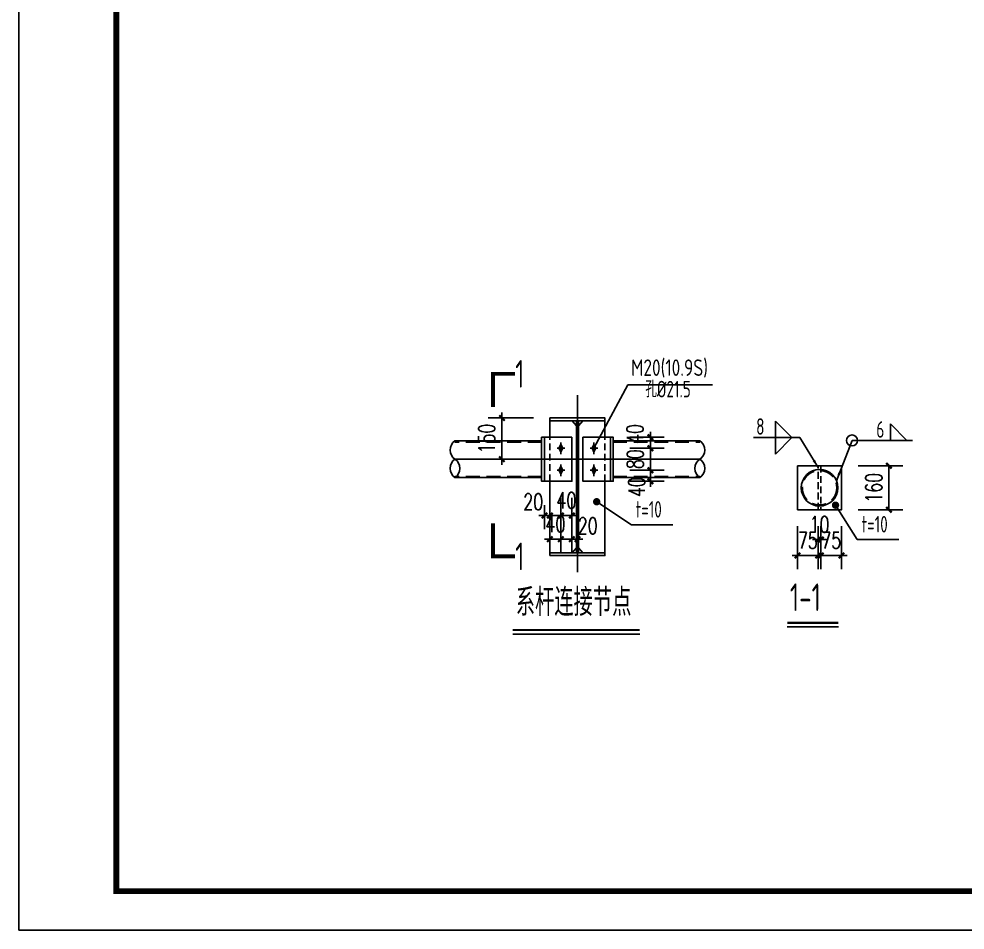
# Model space of a CAD drawing. Extents: x 180850 to 1400258, y 48356 to 327067.
# Drawn here: x 674842 to 709208, y 136382 to 169476 of the extents above; entities that cross this region are included whole.
import ezdxf
from ezdxf.enums import TextEntityAlignment as Align

# ---------------------------------------------------------------- set-up
doc = ezdxf.new("R2010")
doc.units = 0
doc.header["$LTSCALE"] = 1000
doc.linetypes.add('DASHED', pattern=[0.75, 0.5, -0.25])
for name, color, linetype in [('AXIS', 3, 'Continuous'), ('BOLT', 251, 'Continuous'), ('DOTE', 1, 'Continuous'), ('GL', 150, 'Continuous'), ('NUM', 7, 'Continuous'), ('PUB_DIM', 3, 'Continuous'), ('PUB_TITLE', 4, 'Continuous'), ('PZ', 202, 'Continuous'), ('TEXT', 7, 'Continuous'), ('THIN', 7, 'Continuous'), ('WELD', 7, 'Continuous'), ('XG', 6, 'Continuous')]:
    doc.layers.add(name, color=color, linetype=linetype)
doc.styles.add('_TCH_DIM_T3', font='SIMPLEX', dxfattribs={"width": 0.705882, "bigfont": 'GBCBIG'})
doc.styles.get("Standard").update_dxf_attribs({"font": 'gbenor.shx', "bigfont": 'gbcbig.shx'})
doc.styles.add('TSSD_Label', font='tssdeng.shx', dxfattribs={"width": 0.7, "bigfont": 'hztxt.shx'})
doc.styles.add('TSSD_Norm', font='tssdeng.shx', dxfattribs={"bigfont": 'hztxt.shx'})
doc.dimstyles.new('TCH-200-1', dxfattribs={"dimtxt": 595, "dimasz": 200, "dimexe": 500, "dimexo": 600, "dimgap": 252.5, "dimtad": 1, "dimdec": 0, "dimzin": 0, "dimdsep": 46, "dimtxsty": '_TCH_DIM_T3', "dimblk": 'ARCHTICK', "dimcen": 0.09, "dimclrd": 3, "dimclre": 3, "dimclrt": 7, "dimazin": 2, "dimtfac": 1, "dimtdec": 0, "dimtix": 1, "dimtmove": 2, "dimatfit": 3, "dimfxl": 1, "dimtolj": 1, "dimtzin": 0, "dimarcsym": 0})
doc.dimstyles.new('TSSD_LEADER_STYLE_300.0', dxfattribs={"dimtxt": 0.18, "dimasz": 300, "dimexe": 0.18, "dimexo": 0.0625, "dimgap": 0.09, "dimtad": 0, "dimtih": 1, "dimtoh": 1, "dimdec": 4, "dimzin": 0, "dimdsep": 46, "dimtxsty": 'Standard', "dimcen": 0.09, "dimadec": 0, "dimazin": 0, "dimtfac": 1, "dimtdec": 4, "dimtofl": 0, "dimtmove": 0, "dimatfit": 3, "dimfxl": 1, "dimtolj": 1, "dimtzin": 0, "dimarcsym": 0})

# ---------------------------------------------------------------- blocks, each defined once
blk = doc.blocks.new('_WELD004')
at = {"color": 0, "linetype": 'ByBlock'}
for p, q in [((0, 1), (1, 0)), ((0, 0), (0, 1))]:
    blk.add_line(p, q, dxfattribs=at)
blk = doc.blocks.new('_WELD003')
at = {"color": 0, "linetype": 'ByBlock'}
blk.add_circle((0, 0), 0.5, dxfattribs=at)
blk = doc.blocks.new('_ArchTick')
at = {"color": 0, "linetype": 'ByBlock', "const_width": 0.4}
blk.add_lwpolyline([(-0.5, -0.5), (0.5, 0.5)], dxfattribs=at)
blk = doc.blocks.new('*D72')
at = {"layer": 'AXIS', "color": 3, "lineweight": -2, "transparency": 16777216}
for p, q in [((703972, 151047), (703972, 149489)), ((704722, 151047), (704722, 149489)), ((703972, 149989), (703772, 149989)), ((703972, 149989), (704722, 149989)), ((704722, 149989), (704922, 149989))]:
    blk.add_line(p, q, dxfattribs=at)
at = {"layer": 'Defpoints', "color": 0, "transparency": 16777216}
for p in [(703972, 151647), (704722, 151647), (704722, 149989)]:
    blk.add_point(p, dxfattribs=at)
at = {"layer": 'AXIS', "color": 3, "lineweight": -2, "transparency": 16777216, "xscale": 200, "yscale": 200, "zscale": 200}
blk.add_blockref('_ArchTick', (703972, 149989), dxfattribs=at)
at = {"layer": 'AXIS', "color": 3, "lineweight": -2, "transparency": 16777216, "xscale": 200, "yscale": 200, "zscale": 200, "rotation": 180}
blk.add_blockref('_ArchTick', (704722, 149989), dxfattribs=at)
at = {"layer": 'AXIS', "color": 7, "transparency": 16777216, "insert": (704347, 150539), "char_height": 595, "attachment_point": 5, "style": '_TCH_DIM_T3'}
blk.add_mtext('\\A1;75', dxfattribs=at)
blk = doc.blocks.new('*D73')
at = {"layer": 'AXIS', "color": 3, "lineweight": -2, "transparency": 16777216}
for p, q in [((703872, 151047), (703872, 150066)), ((703972, 151047), (703972, 150066)), ((703872, 150566), (703672, 150566)), ((703872, 150566), (703972, 150566)), ((703972, 150566), (704172, 150566))]:
    blk.add_line(p, q, dxfattribs=at)
at = {"layer": 'Defpoints', "color": 0, "transparency": 16777216}
for p in [(703872, 151647), (703972, 151647), (703972, 150566)]:
    blk.add_point(p, dxfattribs=at)
at = {"layer": 'AXIS', "color": 3, "lineweight": -2, "transparency": 16777216, "xscale": 200, "yscale": 200, "zscale": 200}
blk.add_blockref('_ArchTick', (703872, 150566), dxfattribs=at)
at = {"layer": 'AXIS', "color": 3, "lineweight": -2, "transparency": 16777216, "xscale": 200, "yscale": 200, "zscale": 200, "rotation": 180}
blk.add_blockref('_ArchTick', (703972, 150566), dxfattribs=at)
at = {"layer": 'AXIS', "color": 7, "transparency": 16777216, "insert": (703922, 151116), "char_height": 595, "attachment_point": 5, "style": '_TCH_DIM_T3'}
blk.add_mtext('\\A1;10', dxfattribs=at)
blk = doc.blocks.new('*D74')
at = {"layer": 'AXIS', "color": 3, "lineweight": -2, "transparency": 16777216}
for p, q in [((705322, 153247), (706943, 153247)), ((706443, 151647), (706443, 153247)), ((705325, 151647), (706943, 151647))]:
    blk.add_line(p, q, dxfattribs=at)
at = {"layer": 'Defpoints', "color": 0, "transparency": 16777216}
for p in [(704722, 153247), (706443, 153247), (704725, 151647)]:
    blk.add_point(p, dxfattribs=at)
at = {"layer": 'AXIS', "color": 3, "lineweight": -2, "transparency": 16777216, "xscale": 200, "yscale": 200, "zscale": 200}
for p, rotation in [((706443, 153247), 90), ((706443, 151647), 270)]:
    blk.add_blockref('_ArchTick', p, dxfattribs=dict(at, rotation=rotation))
at = {"layer": 'AXIS', "color": 7, "transparency": 16777216, "insert": (705893, 152447), "char_height": 595, "attachment_point": 5, "rotation": 90, "style": '_TCH_DIM_T3'}
blk.add_mtext('\\A1;160', dxfattribs=at)
blk = doc.blocks.new('*D75')
at = {"layer": 'AXIS', "color": 3, "lineweight": -2, "transparency": 16777216}
for p, q in [((703122, 151047), (703122, 149489)), ((703872, 151047), (703872, 149489)), ((703122, 149989), (702922, 149989)), ((703122, 149989), (703872, 149989)), ((703872, 149989), (704072, 149989))]:
    blk.add_line(p, q, dxfattribs=at)
at = {"layer": 'Defpoints', "color": 0, "transparency": 16777216}
for p in [(703122, 151647), (703872, 151647), (703872, 149989)]:
    blk.add_point(p, dxfattribs=at)
at = {"layer": 'AXIS', "color": 3, "lineweight": -2, "transparency": 16777216, "xscale": 200, "yscale": 200, "zscale": 200}
blk.add_blockref('_ArchTick', (703122, 149989), dxfattribs=at)
at = {"layer": 'AXIS', "color": 3, "lineweight": -2, "transparency": 16777216, "xscale": 200, "yscale": 200, "zscale": 200, "rotation": 180}
blk.add_blockref('_ArchTick', (703872, 149989), dxfattribs=at)
at = {"layer": 'AXIS', "color": 7, "transparency": 16777216, "insert": (703497, 150539), "char_height": 595, "attachment_point": 5, "style": '_TCH_DIM_T3'}
blk.add_mtext('\\A1;75', dxfattribs=at)
blk = doc.blocks.new('*D83')
at = {"layer": 'AXIS', "color": 3, "lineweight": -2, "transparency": 16777216}
for p, q in [((694128, 152084), (694128, 150938)), ((693928, 151820), (693928, 150938)), ((693928, 151438), (693728, 151438)), ((694128, 151438), (693928, 151438)), ((694128, 151438), (694328, 151438))]:
    blk.add_line(p, q, dxfattribs=at)
at = {"layer": 'Defpoints', "color": 0, "transparency": 16777216}
for p in [(694128, 152684), (693928, 152420), (693928, 151438)]:
    blk.add_point(p, dxfattribs=at)
at = {"layer": 'AXIS', "color": 3, "lineweight": -2, "transparency": 16777216, "xscale": 200, "yscale": 200, "zscale": 200}
blk.add_blockref('_ArchTick', (693928, 151438), dxfattribs=at)
at = {"layer": 'AXIS', "color": 3, "lineweight": -2, "transparency": 16777216, "xscale": 200, "yscale": 200, "zscale": 200, "rotation": 180}
blk.add_blockref('_ArchTick', (694128, 151438), dxfattribs=at)
at = {"layer": 'AXIS', "color": 7, "transparency": 16777216, "insert": (693523, 151938), "char_height": 595, "attachment_point": 5, "style": '_TCH_DIM_T3'}
blk.add_mtext('\\A1;20', dxfattribs=at)
blk = doc.blocks.new('*D84')
at = {"layer": 'AXIS', "color": 3, "lineweight": -2, "transparency": 16777216}
for p, q in [((692385, 154984), (692385, 155184)), ((693528, 154984), (691885, 154984)), ((692385, 153484), (692385, 154984)), ((693228, 153484), (691885, 153484)), ((692385, 153484), (692385, 153284))]:
    blk.add_line(p, q, dxfattribs=at)
at = {"layer": 'Defpoints', "color": 0, "transparency": 16777216}
for p in [(692385, 154984), (694128, 154984), (693828, 153484)]:
    blk.add_point(p, dxfattribs=at)
at = {"layer": 'AXIS', "color": 3, "lineweight": -2, "transparency": 16777216, "xscale": 200, "yscale": 200, "zscale": 200}
for p, rotation in [((692385, 154984), 270), ((692385, 153484), 90)]:
    blk.add_blockref('_ArchTick', p, dxfattribs=dict(at, rotation=rotation))
at = {"layer": 'AXIS', "color": 7, "transparency": 16777216, "insert": (691835, 154234), "char_height": 595, "attachment_point": 5, "rotation": 90, "style": '_TCH_DIM_T3'}
blk.add_mtext('\\A1;150', dxfattribs=at)
blk = doc.blocks.new('*D85')
at = {"layer": 'AXIS', "color": 3, "lineweight": -2, "transparency": 16777216}
for p, q in [((697778, 153884), (697778, 154084)), ((697028, 153884), (698278, 153884)), ((697778, 153084), (697778, 153884)), ((697028, 153084), (698278, 153084)), ((697778, 153084), (697778, 152884))]:
    blk.add_line(p, q, dxfattribs=at)
at = {"layer": 'Defpoints', "color": 0, "transparency": 16777216}
for p in [(696428, 153884), (697778, 153884), (696428, 153084)]:
    blk.add_point(p, dxfattribs=at)
at = {"layer": 'AXIS', "color": 3, "lineweight": -2, "transparency": 16777216, "xscale": 200, "yscale": 200, "zscale": 200}
for p, rotation in [((697778, 153884), 270), ((697778, 153084), 90)]:
    blk.add_blockref('_ArchTick', p, dxfattribs=dict(at, rotation=rotation))
at = {"layer": 'AXIS', "color": 7, "transparency": 16777216, "insert": (697228, 153484), "char_height": 595, "attachment_point": 5, "rotation": 90, "style": '_TCH_DIM_T3'}
blk.add_mtext('\\A1;80', dxfattribs=at)
blk = doc.blocks.new('*D86')
at = {"layer": 'AXIS', "color": 3, "lineweight": -2, "transparency": 16777216}
for p, q in [((697778, 154284), (697778, 154484)), ((697028, 154284), (698278, 154284)), ((697778, 153884), (697778, 154284)), ((697028, 153884), (698278, 153884)), ((697778, 153884), (697778, 153684))]:
    blk.add_line(p, q, dxfattribs=at)
at = {"layer": 'Defpoints', "color": 0, "transparency": 16777216}
for p in [(696428, 154284), (697778, 154284), (696428, 153884)]:
    blk.add_point(p, dxfattribs=at)
at = {"layer": 'AXIS', "color": 3, "lineweight": -2, "transparency": 16777216, "xscale": 200, "yscale": 200, "zscale": 200}
for p, rotation in [((697778, 154284), 270), ((697778, 153884), 90)]:
    blk.add_blockref('_ArchTick', p, dxfattribs=dict(at, rotation=rotation))
at = {"layer": 'AXIS', "color": 7, "transparency": 16777216, "insert": (697220, 154401), "char_height": 595, "attachment_point": 5, "rotation": 90, "style": '_TCH_DIM_T3'}
blk.add_mtext('\\A1;40', dxfattribs=at)
blk = doc.blocks.new('*D87')
at = {"layer": 'AXIS', "color": 3, "lineweight": -2, "transparency": 16777216}
for p, q in [((697778, 153084), (697778, 153284)), ((697028, 153084), (698278, 153084)), ((697778, 152684), (697778, 153084)), ((697028, 152684), (698278, 152684)), ((697778, 152684), (697778, 152484))]:
    blk.add_line(p, q, dxfattribs=at)
at = {"layer": 'Defpoints', "color": 0, "transparency": 16777216}
for p in [(696428, 153084), (697778, 153084), (696428, 152684)]:
    blk.add_point(p, dxfattribs=at)
at = {"layer": 'AXIS', "color": 3, "lineweight": -2, "transparency": 16777216, "xscale": 200, "yscale": 200, "zscale": 200}
for p, rotation in [((697778, 153084), 270), ((697778, 152684), 90)]:
    blk.add_blockref('_ArchTick', p, dxfattribs=dict(at, rotation=rotation))
at = {"layer": 'AXIS', "color": 7, "transparency": 16777216, "insert": (697281, 152469), "char_height": 595, "attachment_point": 5, "rotation": 90, "style": '_TCH_DIM_T3'}
blk.add_mtext('\\A1;40', dxfattribs=at)
blk = doc.blocks.new('*D88')
at = {"layer": 'AXIS', "color": 3, "lineweight": -2, "transparency": 16777216}
for p, q in [((694928, 152084), (694928, 150080)), ((695128, 152084), (695128, 150080)), ((694928, 150580), (694728, 150580)), ((694928, 150580), (695128, 150580)), ((695128, 150580), (695328, 150580))]:
    blk.add_line(p, q, dxfattribs=at)
at = {"layer": 'Defpoints', "color": 0, "transparency": 16777216}
for p in [(694928, 152684), (695128, 152684), (695128, 150580)]:
    blk.add_point(p, dxfattribs=at)
at = {"layer": 'AXIS', "color": 3, "lineweight": -2, "transparency": 16777216, "xscale": 200, "yscale": 200, "zscale": 200}
blk.add_blockref('_ArchTick', (694928, 150580), dxfattribs=at)
at = {"layer": 'AXIS', "color": 3, "lineweight": -2, "transparency": 16777216, "xscale": 200, "yscale": 200, "zscale": 200, "rotation": 180}
blk.add_blockref('_ArchTick', (695128, 150580), dxfattribs=at)
at = {"layer": 'AXIS', "color": 7, "transparency": 16777216, "insert": (695502, 151065), "char_height": 595, "attachment_point": 5, "style": '_TCH_DIM_T3'}
blk.add_mtext('\\A1;20', dxfattribs=at)
blk = doc.blocks.new('*D89')
at = {"layer": 'AXIS', "color": 3, "lineweight": -2, "transparency": 16777216}
for p, q in [((694528, 152084), (694528, 150938)), ((694928, 152084), (694928, 150938)), ((694528, 151438), (694328, 151438)), ((694528, 151438), (694928, 151438)), ((694928, 151438), (695128, 151438))]:
    blk.add_line(p, q, dxfattribs=at)
at = {"layer": 'Defpoints', "color": 0, "transparency": 16777216}
for p in [(694528, 152684), (694928, 152684), (694928, 151438)]:
    blk.add_point(p, dxfattribs=at)
at = {"layer": 'AXIS', "color": 3, "lineweight": -2, "transparency": 16777216, "xscale": 200, "yscale": 200, "zscale": 200}
blk.add_blockref('_ArchTick', (694528, 151438), dxfattribs=at)
at = {"layer": 'AXIS', "color": 3, "lineweight": -2, "transparency": 16777216, "xscale": 200, "yscale": 200, "zscale": 200, "rotation": 180}
blk.add_blockref('_ArchTick', (694928, 151438), dxfattribs=at)
at = {"layer": 'AXIS', "color": 7, "transparency": 16777216, "insert": (694728, 151988), "char_height": 595, "attachment_point": 5, "style": '_TCH_DIM_T3'}
blk.add_mtext('\\A1;40', dxfattribs=at)
blk = doc.blocks.new('*D90')
at = {"layer": 'AXIS', "color": 3, "lineweight": -2, "transparency": 16777216}
for p, q in [((694128, 152084), (694128, 150080)), ((694528, 152084), (694528, 150080)), ((694128, 150580), (693928, 150580)), ((694128, 150580), (694528, 150580)), ((694528, 150580), (694728, 150580))]:
    blk.add_line(p, q, dxfattribs=at)
at = {"layer": 'Defpoints', "color": 0, "transparency": 16777216}
for p in [(694128, 152684), (694528, 152684), (694528, 150580)]:
    blk.add_point(p, dxfattribs=at)
at = {"layer": 'AXIS', "color": 3, "lineweight": -2, "transparency": 16777216, "xscale": 200, "yscale": 200, "zscale": 200}
blk.add_blockref('_ArchTick', (694128, 150580), dxfattribs=at)
at = {"layer": 'AXIS', "color": 3, "lineweight": -2, "transparency": 16777216, "xscale": 200, "yscale": 200, "zscale": 200, "rotation": 180}
blk.add_blockref('_ArchTick', (694528, 150580), dxfattribs=at)
at = {"layer": 'AXIS', "color": 7, "transparency": 16777216, "insert": (694328, 151130), "char_height": 595, "attachment_point": 5, "style": '_TCH_DIM_T3'}
blk.add_mtext('\\A1;40', dxfattribs=at)

msp = doc.modelspace()

# ---------------------------------------------------------------- hatches: boundary and pattern name
at = {"layer": 'BOLT'}
for points in [[(694528.25, 154024.69), (694458.05, 153884.29), (694528.25, 153743.89), (694598.45, 153884.29)], [(695728.25, 154024.69), (695798.45, 153884.29), (695728.25, 153743.89), (695658.05, 153884.29)], [(694528.25, 153224.69), (694458.05, 153084.29), (694528.25, 152943.89), (694598.45, 153084.29)], [(695728.25, 153224.69), (695798.45, 153084.29), (695728.25, 152943.89), (695658.05, 153084.29)]]:
    msp.add_hatch(color=256, dxfattribs=at).paths.add_polyline_path(points)

# ---------------------------------------------------------------- linework, layer by layer
at = {"layer": 'AXIS'}
for p, q in [((695728.25, 153884.29), (696954.85, 156185.85)), ((696954.85, 156185.85), (700032.76, 156185.85)), ((697086.05, 151103.21), (695826.97, 151940.7)), ((705291.63, 150562.93), (704503.03, 151814.78)), ((697086.05, 151103.21), (698598.11, 151103.21)), ((705291.63, 150562.93), (706803.69, 150562.93))]:
    msp.add_line(p, q, dxfattribs=at)
at = {"layer": 'AXIS', "const_width": 133.33}
for points in [[(695760.31, 151940.7, 1), (695893.64, 151940.7, 1)], [(704436.36, 151814.78, 1), (704569.7, 151814.78, 1)]]:
    msp.add_lwpolyline(points, format="xyb", close=True, dxfattribs=at)
at = {"layer": 'BOLT'}
for p, q in [((694528.25, 154024.69), (694458.05, 153884.29)), ((694528.25, 154094.89), (694528.25, 153673.69)), ((694528.25, 154024.69), (694598.45, 153884.29)), ((695728.25, 154024.69), (695658.05, 153884.29)), ((695728.25, 154094.89), (695728.25, 153673.69)), ((695728.25, 154024.69), (695798.45, 153884.29)), ((694387.85, 153884.29), (694668.65, 153884.29)), ((694528.25, 153743.89), (694458.05, 153884.29)), ((694528.25, 153743.89), (694598.45, 153884.29)), ((695868.65, 153884.29), (695587.85, 153884.29)), ((695728.25, 153743.89), (695658.05, 153884.29)), ((695728.25, 153743.89), (695798.45, 153884.29)), ((694528.25, 153294.89), (694528.25, 152873.69)), ((695728.25, 153294.89), (695728.25, 152873.69)), ((694387.85, 153084.29), (694668.65, 153084.29)), ((694528.25, 153224.69), (694458.05, 153084.29)), ((694528.25, 152943.89), (694458.05, 153084.29)), ((694528.25, 153224.69), (694598.45, 153084.29)), ((694528.25, 152943.89), (694598.45, 153084.29)), ((695868.65, 153084.29), (695587.85, 153084.29)), ((695728.25, 153224.69), (695658.05, 153084.29)), ((695728.25, 152943.89), (695658.05, 153084.29)), ((695728.25, 153224.69), (695798.45, 153084.29)), ((695728.25, 152943.89), (695798.45, 153084.29))]:
    msp.add_line(p, q, dxfattribs=at)
at = {"layer": 'DOTE'}
for p, q in [((695128.25, 149387.79), (695128.25, 155815.32)), ((690680.84, 153484.29), (699575.66, 153484.29))]:
    msp.add_line(p, q, dxfattribs=at)
at = {"layer": 'GL'}
for points in [[(694128.25, 154984.29), (696128.25, 154984.29), (696128.25, 154884.29), (694128.25, 154884.29)], [(695088.25, 154884.29), (695168.25, 154884.29), (695168.25, 150084.29), (695088.25, 150084.29)], [(694128.25, 149984.29), (696128.25, 149984.29), (696128.25, 150084.29), (694128.25, 150084.29)]]:
    msp.add_lwpolyline(points, close=True, dxfattribs=at)
at = {"layer": 'NUM', "const_width": 75}
for points in [[(702748.09, 147541.75), (704609.82, 147541.75)], [(692776.94, 147280.77), (697392.8, 147280.77)]]:
    msp.add_lwpolyline(points, dxfattribs=at)
at = {"layer": 'NUM'}
for points in [[(692776.94, 147130.77), (697392.8, 147130.77)], [(702748.09, 147391.75), (704609.82, 147391.75)]]:
    msp.add_lwpolyline(points, dxfattribs=at)
at = {"layer": 'PUB_DIM', "const_width": 140}
for points in [[(692062.09, 155384.41), (692062.09, 156584.41), (692862.09, 156584.41)], [(692062.09, 151154.56), (692062.09, 149954.56), (692862.09, 149954.56)]]:
    msp.add_lwpolyline(points, dxfattribs=at)
at = {"layer": 'PUB_TITLE'}
msp.add_lwpolyline([(674841.6, 220381.89), (793770.78, 220381.89), (793770.78, 136381.97), (674841.6, 136381.97)], close=True, dxfattribs=at)
at = {"layer": 'PUB_TITLE', "const_width": 212.12}
msp.add_lwpolyline([(678376.95, 137796.11), (678376.95, 218967.75), (792356.64, 218967.75), (792356.64, 137796.11)], close=True, dxfattribs=at)
at = {"layer": 'PZ'}
for p, q in [((694128.25, 154284.29), (694128.25, 154884.29)), ((694933.6, 154884.29), (695088.25, 154701.32)), ((695322.9, 154884.29), (695168.25, 154701.32)), ((696128.25, 154284.29), (696128.25, 154884.29)), ((694128.25, 150084.29), (694128.25, 152684.29)), ((696128.25, 150084.29), (696128.25, 152684.29)), ((694933.6, 150084.29), (695088.25, 150267.25)), ((695322.9, 150084.29), (695168.25, 150267.25))]:
    msp.add_line(p, q, dxfattribs=at)
at = {"layer": 'PZ', "linetype": 'DASHED', "ltscale": 0.5}
for p, q in [((694128.25, 152684.29), (694128.25, 154284.29)), ((696128.25, 152684.29), (696128.25, 154284.29))]:
    msp.add_line(p, q, dxfattribs=at)
at = {"layer": 'PZ'}
for points in [[(693928.25, 154284.29), (693828.25, 154284.29), (693828.25, 152684.29), (693928.25, 152684.29)], [(694928.25, 154284.29), (693928.25, 154284.29), (693928.25, 152684.29), (694928.25, 152684.29)], [(695328.25, 154284.29), (696328.25, 154284.29), (696328.25, 152684.29), (695328.25, 152684.29)], [(696328.25, 154284.29), (696428.25, 154284.29), (696428.25, 152684.29), (696328.25, 152684.29)], [(703121.7, 153247.21), (704721.7, 153247.21), (704721.7, 151647.21), (703121.7, 151647.21)]]:
    msp.add_lwpolyline(points, close=True, dxfattribs=at)
at = {"layer": 'PZ', "linetype": 'DASHED', "ltscale": 0.5}
msp.add_lwpolyline([(703871.7, 153247.21), (703971.7, 153247.21), (703971.7, 151647.21), (703871.7, 151647.21)], close=True, dxfattribs=at)
at = {"layer": 'WELD'}
for p, q in [((703210.76, 154272.18), (701519.5, 154272.18)), ((705100.81, 154164.91), (707295.1, 154164.91))]:
    msp.add_line(p, q, dxfattribs=at)
at = {"layer": 'XG'}
for p, q in [((693828.25, 154149.29), (690680.84, 154149.29)), ((696428.25, 154149.29), (699575.66, 154149.29)), ((693828.25, 152819.29), (690680.84, 152819.29)), ((696428.25, 152819.29), (699575.66, 152819.29))]:
    msp.add_line(p, q, dxfattribs=at)
at = {"layer": 'XG', "linetype": 'DASHED'}
for p, q in [((693828.25, 154109.29), (690680.84, 154109.29)), ((696428.25, 154109.29), (699575.66, 154109.29)), ((693828.25, 152859.29), (690680.84, 152859.29)), ((696428.25, 152859.29), (699575.66, 152859.29))]:
    msp.add_line(p, q, dxfattribs=at)
at = {"layer": 'XG'}
msp.add_circle((703921.7, 152447.21), 665, dxfattribs=at)
at = {"layer": 'XG', "linetype": 'DASHED'}
msp.add_circle((703921.7, 152447.21), 625, dxfattribs=at)
at = {"layer": 'XG'}
for centre, start, end in [((690895.87, 153816.79), 122.890409, 237.109591), ((699360.63, 153816.79), 302.890409, 57.109591), ((690895.87, 153151.79), 122.890409, 237.109591), ((690465.82, 153151.79), 302.890409, 57.109591), ((699790.68, 153151.79), 122.890409, 237.109591), ((699360.63, 153151.79), 302.890409, 57.109591)]:
    msp.add_arc(centre, 395.97, start, end, dxfattribs=at)

# ---------------------------------------------------------------- block references
at = {"layer": 'WELD'}
for name, p, xscale, yscale, zscale in [('_WELD004', (702319.5, 154272.18), 599.99985, 599.99985, 599.99985), ('_WELD004', (706495.1, 154164.91), 599.99985, 599.99985, 599.99985), ('_WELD003', (705100.81, 154164.91), 399.9999, 399.9999, 399.9999)]:
    msp.add_blockref(name, p, dxfattribs=dict(at, xscale=xscale, yscale=yscale, zscale=zscale))
at = {"layer": 'WELD', "xscale": -599.99985, "yscale": 599.99985, "zscale": 599.9998499999996, "rotation": 180}
msp.add_blockref('_WELD004', (702319.5, 154272.18), dxfattribs=at)

# ---------------------------------------------------------------- texts
at = {"layer": 'TEXT', "style": 'TSSD_Label', "width": 0.7}
for p in [(693034.2, 156584.41), (693034.2, 149954.56)]:
    msp.add_text('1', height=1000, dxfattribs=at).set_placement(p, align=Align.MIDDLE_CENTER)
msp.add_text('孔%%c21.5', height=600, dxfattribs=at).set_placement((699244.78, 155550.91), align=Align.BOTTOM_RIGHT)
for s, p in [('8', (701619.5, 154372.18)), ('6', (705985.1, 154264.91))]:
    msp.add_text(s, height=600, dxfattribs=at).set_placement(p)
for s, height, p in [('t=10', 600, (697242.36, 151183.22)), ('t=10', 600, (705447.95, 150642.94)), ('系杆连接节点', 1000, (692888.55, 147490.77)), ('1-1', 1000, (702845.02, 147670.98))]:
    msp.add_text(s, height=height, dxfattribs=at).set_placement(p, align=Align.BOTTOM_LEFT)
at = {"layer": 'THIN', "style": 'TSSD_Norm', "width": 0.8}
msp.add_text('M20(10.9S)', height=600, dxfattribs=at).set_placement((699868.39, 156329.61), align=Align.BOTTOM_RIGHT)

# ---------------------------------------------------------------- dimensions: what is measured, and where the dimension line sits
at = {"layer": 'AXIS'}
for base, p1, p2, text, picture, middle in [((692384.74, 154984.29), (693828.25, 153484.29), (694128.25, 154984.29), '150', '*D84', (691834.74, 154234.29)), ((697778.09, 153884.29), (696428.25, 153084.29), (696428.25, 153884.29), '80', '*D85', (697228.09, 153484.29)), ((706442.68, 153247.21), (704725.18, 151647.21), (704721.7, 153247.21), '160', '*D74', (705892.68, 152447.21))]:
    dim = msp.add_linear_dim(base=base, p1=p1, p2=p2, angle=90, text=text, dimstyle='TCH-200-1', dxfattribs=at)
    dim.commit()
    dim.dimension.update_dxf_attribs({"geometry": picture, "text_midpoint": middle})
for base, p1, p2, picture, middle in [((697778.09, 154284.29), (696428.25, 153884.29), (696428.25, 154284.29), '*D86', (697220.32, 154400.65)), ((697778.09, 153084.29), (696428.25, 152684.29), (696428.25, 153084.29), '*D87', (697281.36, 152468.75))]:
    dim = msp.add_linear_dim(base=base, p1=p1, p2=p2, angle=90, text='40', dimstyle='TCH-200-1', dxfattribs=at)
    dim.commit()
    dim.dimension.update_dxf_attribs({"geometry": picture, "text_midpoint": middle, "dimtype": 160})
for base, p1, p2, picture, middle in [((693928.25, 151438.21), (694128.25, 152684.29), (693928.25, 152419.67), '*D83', (693522.98, 151938.21)), ((695128.25, 150580.39), (694928.25, 152684.29), (695128.25, 152684.29), '*D88', (695502.12, 151064.51))]:
    dim = msp.add_linear_dim(base=base, p1=p1, p2=p2, text='20', dimstyle='TCH-200-1', dxfattribs=at)
    dim.commit()
    dim.dimension.update_dxf_attribs({"geometry": picture, "text_midpoint": middle, "dimtype": 160})
for base, p1, p2, text, picture, middle in [((694528.25, 150580.39), (694128.25, 152684.29), (694528.25, 152684.29), '40', '*D90', (694328.25, 151130.39)), ((694928.25, 151438.21), (694528.25, 152684.29), (694928.25, 152684.29), '40', '*D89', (694728.25, 151988.21)), ((703871.7, 149988.97), (703121.7, 151647.21), (703871.7, 151647.21), '75', '*D75', (703496.7, 150538.97)), ((703971.7, 150565.65), (703871.7, 151647.21), (703971.7, 151647.21), '10', '*D73', (703921.7, 151115.65)), ((704721.7, 149988.97), (703971.7, 151647.21), (704721.7, 151647.21), '75', '*D72', (704346.7, 150538.97))]:
    dim = msp.add_linear_dim(base=base, p1=p1, p2=p2, text=text, dimstyle='TCH-200-1', dxfattribs=at)
    dim.commit()
    dim.dimension.update_dxf_attribs({"geometry": picture, "text_midpoint": middle})

# ---------------------------------------------------------------- leaders
at = {"layer": 'WELD'}
for points in [[(703871.7, 153180.53), (703210.76, 154272.18)], [(704535.06, 152704.15), (705100.81, 154164.91)]]:
    msp.add_leader(points, dimstyle='TSSD_LEADER_STYLE_300.0', dxfattribs=at)

doc.saveas('drawing.dxf')
